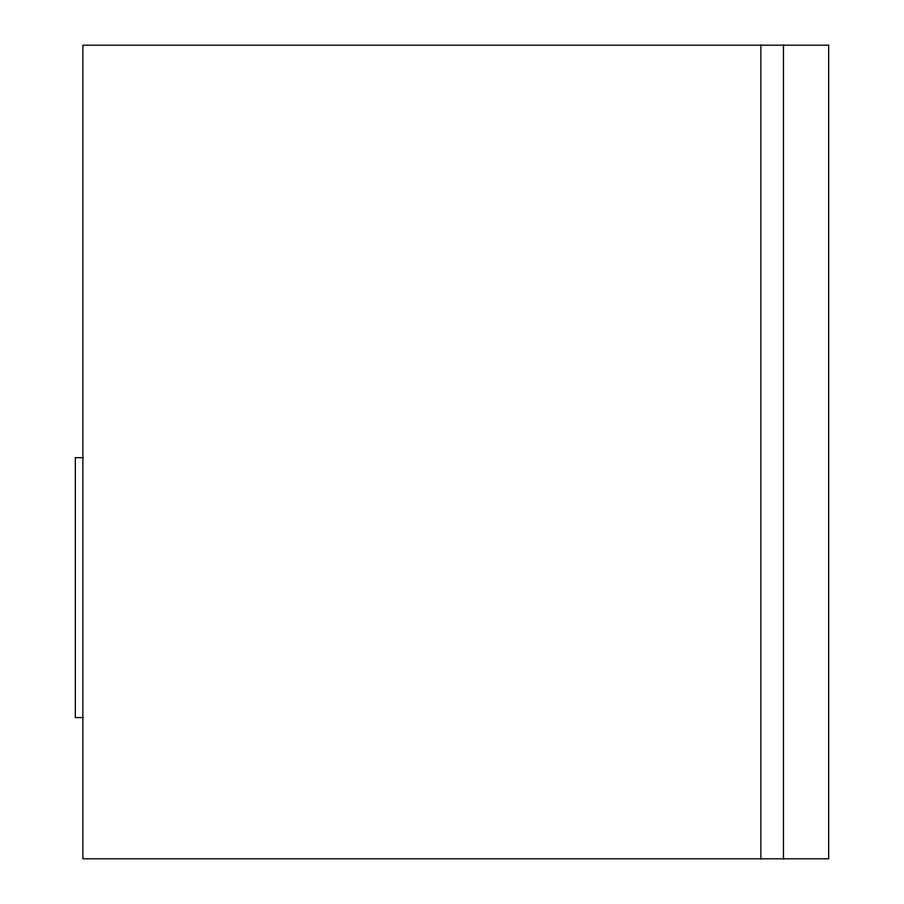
<?xml version="1.0" encoding="UTF-8"?>
<svg xmlns="http://www.w3.org/2000/svg" width="904" height="904" viewBox="0 0 904 904"><rect width="100%" height="100%" fill="white"/><g stroke="black" fill="none" stroke-linecap="round" stroke-linejoin="round"><path stroke-width="1.36" d="M82.863 457.65L75.337 457.65L75.337 717.55L82.863 717.55M783.463 45.2L783.463 858.8M760.863 45.2L760.863 858.8M828.663 45.2L82.863 45.2L82.863 858.8L828.663 858.8L828.663 45.2"/></g></svg>
